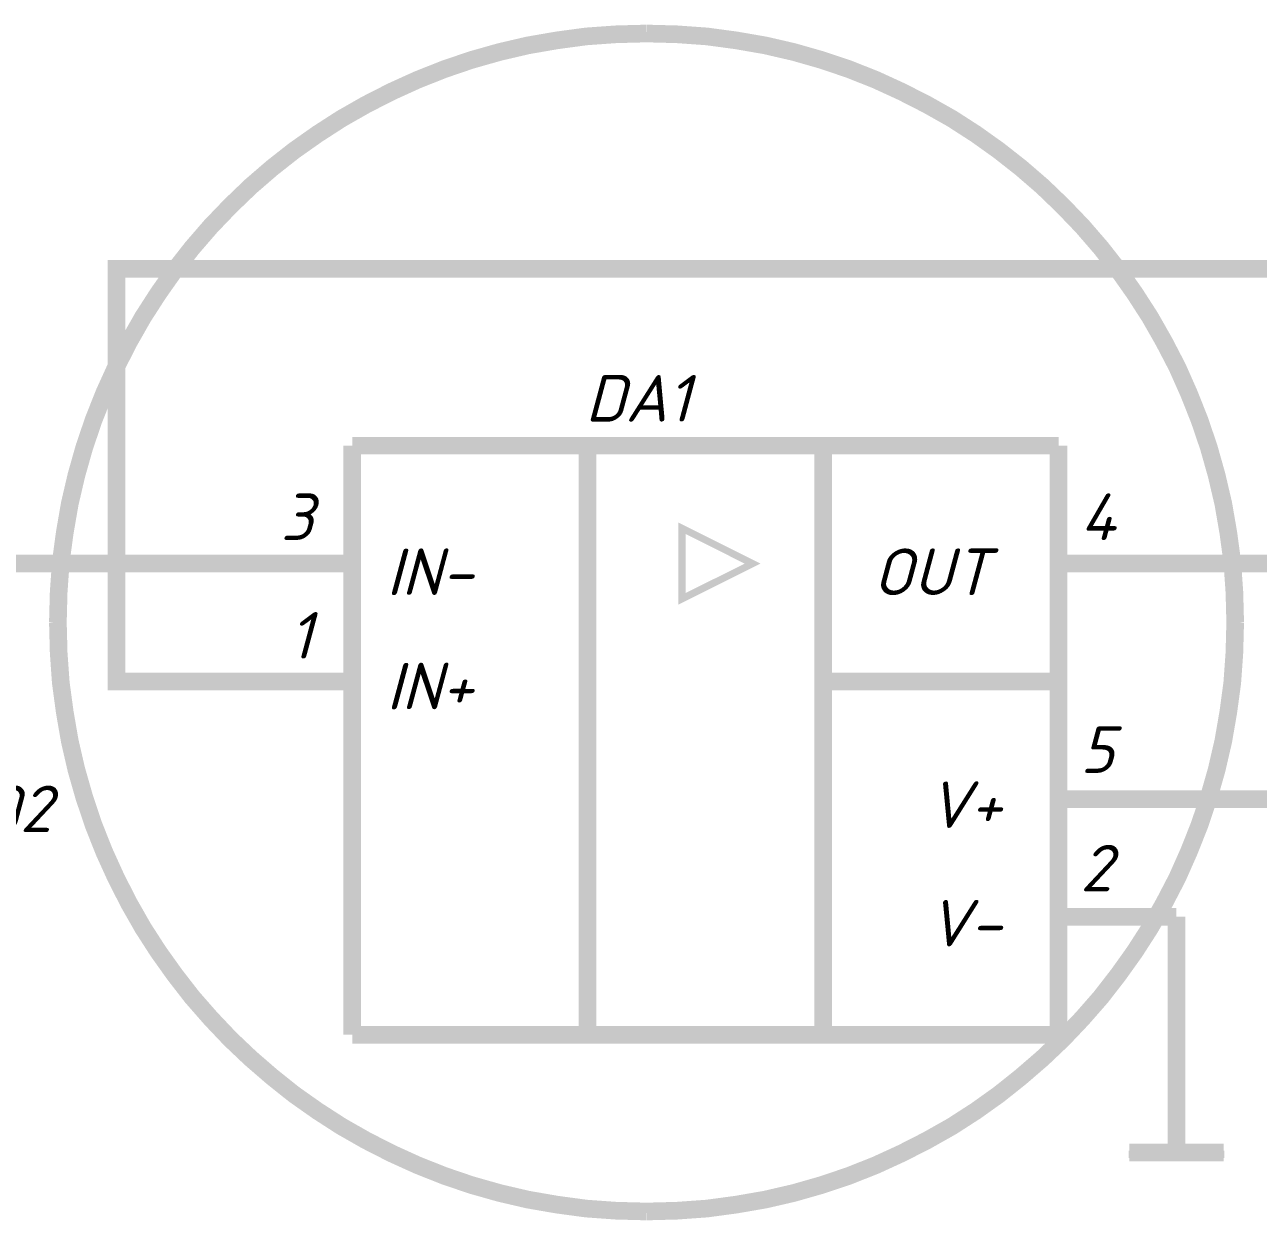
# Model space of a CAD drawing. Header units: inches. Extents: x 0 to 841, y 0 to 594.
# Drawn here: x 138.6 to 191, y 394.6 to 445.4 of the extents above; entities that cross this region are included whole.
import ezdxf

# ---------------------------------------------------------------- set-up
doc = ezdxf.new("R2010")
doc.units = ezdxf.units.IN
doc.layers.add('Sheet', color=255, linetype='Continuous')
doc.styles.get("Standard").update_dxf_attribs({"font": 'isocpeui.ttf'})

msp = doc.modelspace()

# ---------------------------------------------------------------- linework, layer by layer
at = {"layer": 'Sheet'}
for points in [[(140.024, 419.998, 0.749, 0.749, 0), (140.058, 421.289, 0.749, 0.749, 0), (140.148, 422.558, 0.749, 0.749, 0), (140.316, 423.804, 0.749, 0.749, 0), (140.53, 425.04, 0.749, 0.749, 0), (140.81, 426.241, 0.749, 0.749, 0), (141.147, 427.432, 0.749, 0.749, 0), (141.54, 428.588, 0.749, 0.749, 0), (141.989, 429.722, 0.749, 0.749, 0), (142.495, 430.834, 0.749, 0.749, 0), (143.045, 431.912, 0.749, 0.749, 0), (143.64, 432.957, 0.749, 0.749, 0), (144.291, 433.967, 0.749, 0.749, 0), (144.988, 434.955, 0.749, 0.749, 0), (145.729, 435.899, 0.749, 0.749, 0), (146.515, 436.808, 0.749, 0.749, 0), (147.346, 437.673, 0.749, 0.749, 0), (148.21, 438.504, 0.749, 0.749, 0), (149.12, 439.29, 0.749, 0.749, 0), (150.063, 440.031, 0.749, 0.749, 0), (151.051, 440.727, 0.749, 0.749, 0), (152.062, 441.379, 0.749, 0.749, 0), (153.106, 441.974, 0.749, 0.749, 0), (154.184, 442.524, 0.749, 0.749, 0), (155.296, 443.029, 0.749, 0.749, 0), (156.43, 443.479, 0.749, 0.749, 0), (157.586, 443.872, 0.749, 0.749, 0), (158.777, 444.209, 0.749, 0.749, 0), (159.978, 444.489, 0.749, 0.749, 0), (161.213, 444.703, 0.749, 0.749, 0), (162.46, 444.871, 0.749, 0.749, 0), (163.729, 444.961, 0.749, 0.749, 0), (165.02, 444.995, 0.749, 0.749, 0)], [(165.02, 444.995, 0.749, 0.749, 0), (163.729, 444.961, 0.749, 0.749, 0), (162.46, 444.871, 0.749, 0.749, 0), (161.213, 444.703, 0.749, 0.749, 0), (159.978, 444.489, 0.749, 0.749, 0), (158.777, 444.209, 0.749, 0.749, 0), (157.586, 443.872, 0.749, 0.749, 0), (156.43, 443.479, 0.749, 0.749, 0), (155.296, 443.029, 0.749, 0.749, 0), (154.184, 442.524, 0.749, 0.749, 0), (153.106, 441.974, 0.749, 0.749, 0), (152.062, 441.379, 0.749, 0.749, 0), (151.051, 440.727, 0.749, 0.749, 0), (150.063, 440.031, 0.749, 0.749, 0), (149.12, 439.29, 0.749, 0.749, 0), (148.21, 438.504, 0.749, 0.749, 0), (147.346, 437.673, 0.749, 0.749, 0), (146.515, 436.808, 0.749, 0.749, 0), (145.729, 435.899, 0.749, 0.749, 0), (144.988, 434.955, 0.749, 0.749, 0), (144.291, 433.967, 0.749, 0.749, 0), (143.64, 432.957, 0.749, 0.749, 0), (143.045, 431.912, 0.749, 0.749, 0), (142.495, 430.834, 0.749, 0.749, 0), (141.989, 429.722, 0.749, 0.749, 0), (141.54, 428.588, 0.749, 0.749, 0), (141.147, 427.432, 0.749, 0.749, 0), (140.81, 426.241, 0.749, 0.749, 0), (140.53, 425.04, 0.749, 0.749, 0), (140.316, 423.804, 0.749, 0.749, 0), (140.148, 422.558, 0.749, 0.749, 0), (140.058, 421.289, 0.749, 0.749, 0), (140.024, 419.998, 0.749, 0.749, 0)], [(165.02, 444.995, 0.749, 0.749, 0), (165.02, 444.995, 0.749, 0.749, 0)], [(165.02, 444.995, 0.749, 0.749, 0), (166.311, 444.961, 0.749, 0.749, 0), (167.58, 444.871, 0.749, 0.749, 0), (168.827, 444.703, 0.749, 0.749, 0), (170.062, 444.489, 0.749, 0.749, 0), (171.274, 444.209, 0.749, 0.749, 0), (172.454, 443.872, 0.749, 0.749, 0), (173.621, 443.479, 0.749, 0.749, 0), (174.755, 443.029, 0.749, 0.749, 0), (175.856, 442.524, 0.749, 0.749, 0), (176.934, 441.974, 0.749, 0.749, 0), (177.989, 441.379, 0.749, 0.749, 0), (179, 440.727, 0.749, 0.749, 0), (179.977, 440.031, 0.749, 0.749, 0), (180.92, 439.29, 0.749, 0.749, 0), (181.83, 438.504, 0.749, 0.749, 0), (182.694, 437.673, 0.749, 0.749, 0), (183.525, 436.808, 0.749, 0.749, 0), (184.311, 435.899, 0.749, 0.749, 0), (185.052, 434.955, 0.749, 0.749, 0), (185.749, 433.967, 0.749, 0.749, 0), (186.4, 432.957, 0.749, 0.749, 0), (186.995, 431.912, 0.749, 0.749, 0), (187.556, 430.834, 0.749, 0.749, 0), (188.05, 429.722, 0.749, 0.749, 0), (188.5, 428.588, 0.749, 0.749, 0), (188.893, 427.432, 0.749, 0.749, 0), (189.229, 426.241, 0.749, 0.749, 0), (189.51, 425.04, 0.749, 0.749, 0), (189.724, 423.804, 0.749, 0.749, 0), (189.892, 422.558, 0.749, 0.749, 0), (189.982, 421.289, 0.749, 0.749, 0), (190.016, 419.998, 0.749, 0.749, 0)], [(190.016, 419.998, 0.749, 0.749, 0), (189.982, 421.289, 0.749, 0.749, 0), (189.892, 422.558, 0.749, 0.749, 0), (189.724, 423.804, 0.749, 0.749, 0), (189.51, 425.04, 0.749, 0.749, 0), (189.229, 426.241, 0.749, 0.749, 0), (188.893, 427.432, 0.749, 0.749, 0), (188.5, 428.588, 0.749, 0.749, 0), (188.05, 429.722, 0.749, 0.749, 0), (187.556, 430.834, 0.749, 0.749, 0), (186.995, 431.912, 0.749, 0.749, 0), (186.4, 432.957, 0.749, 0.749, 0), (185.749, 433.967, 0.749, 0.749, 0), (185.052, 434.955, 0.749, 0.749, 0), (184.311, 435.899, 0.749, 0.749, 0), (183.525, 436.808, 0.749, 0.749, 0), (182.694, 437.673, 0.749, 0.749, 0), (181.83, 438.504, 0.749, 0.749, 0), (180.92, 439.29, 0.749, 0.749, 0), (179.977, 440.031, 0.749, 0.749, 0), (179, 440.727, 0.749, 0.749, 0), (177.989, 441.379, 0.749, 0.749, 0), (176.934, 441.974, 0.749, 0.749, 0), (175.856, 442.524, 0.749, 0.749, 0), (174.755, 443.029, 0.749, 0.749, 0), (173.621, 443.479, 0.749, 0.749, 0), (172.454, 443.872, 0.749, 0.749, 0), (171.274, 444.209, 0.749, 0.749, 0), (170.062, 444.489, 0.749, 0.749, 0), (168.827, 444.703, 0.749, 0.749, 0), (167.58, 444.871, 0.749, 0.749, 0), (166.311, 444.961, 0.749, 0.749, 0), (165.02, 444.995, 0.749, 0.749, 0)], [(147.525, 417.493, 0.749, 0.749, 0), (142.517, 417.493, 0.749, 0.749, 0), (142.517, 435, 0.749, 0.749, 0), (192.52, 435, 0.749, 0.749, 0), (192.52, 422.491, 0.749, 0.749, 0), (187.523, 422.491, 0.749, 0.749, 0)], [(152.522, 427.499, 0.749, 0.749, 0), (182.515, 427.499, 0.749, 0.749, 0)], [(152.522, 402.491, 0.749, 0.749, 0), (152.522, 427.499, 0.749, 0.749, 0)], [(162.516, 427.499, 0.749, 0.749, 0), (162.516, 402.491, 0.749, 0.749, 0)], [(172.521, 402.491, 0.749, 0.749, 0), (172.521, 427.499, 0.749, 0.749, 0)], [(182.515, 427.499, 0.749, 0.749, 0), (182.515, 402.491, 0.749, 0.749, 0)], [(147.525, 422.491, 0.749, 0.749, 0), (132.524, 422.491, 0.749, 0.749, 0)], [(147.525, 422.491, 0.749, 0.749, 0), (152.522, 422.491, 0.749, 0.749, 0)], [(182.515, 422.491, 0.749, 0.749, 0), (187.523, 422.491, 0.749, 0.749, 0)], [(152.522, 422.491, 0.3, 0.3, 0), (147.525, 422.491, 0.3, 0.3, 0)], [(182.515, 422.491, 0.3, 0.3, 0), (187.523, 422.491, 0.3, 0.3, 0)], [(165.02, 394.989, 0.749, 0.749, 0), (163.729, 395.023, 0.749, 0.749, 0), (162.46, 395.113, 0.749, 0.749, 0), (161.213, 395.281, 0.749, 0.749, 0), (159.978, 395.495, 0.749, 0.749, 0), (158.777, 395.775, 0.749, 0.749, 0), (157.586, 396.112, 0.749, 0.749, 0), (156.43, 396.505, 0.749, 0.749, 0), (155.296, 396.955, 0.749, 0.749, 0), (154.184, 397.46, 0.749, 0.749, 0), (153.106, 398.01, 0.749, 0.749, 0), (152.062, 398.605, 0.749, 0.749, 0), (151.051, 399.257, 0.749, 0.749, 0), (150.063, 399.953, 0.749, 0.749, 0), (149.12, 400.705, 0.749, 0.749, 0), (148.21, 401.491, 0.749, 0.749, 0), (147.346, 402.311, 0.749, 0.749, 0), (146.515, 403.187, 0.749, 0.749, 0), (145.729, 404.085, 0.749, 0.749, 0), (144.988, 405.04, 0.749, 0.749, 0), (144.291, 406.017, 0.749, 0.749, 0), (143.64, 407.027, 0.749, 0.749, 0), (143.045, 408.072, 0.749, 0.749, 0), (142.495, 409.15, 0.749, 0.749, 0), (141.989, 410.262, 0.749, 0.749, 0), (141.54, 411.396, 0.749, 0.749, 0), (141.147, 412.564, 0.749, 0.749, 0), (140.81, 413.743, 0.749, 0.749, 0), (140.53, 414.956, 0.749, 0.749, 0), (140.316, 416.191, 0.749, 0.749, 0), (140.148, 417.437, 0.749, 0.749, 0), (140.058, 418.706, 0.749, 0.749, 0), (140.024, 419.998, 0.749, 0.749, 0)], [(140.024, 419.998, 0.749, 0.749, 0), (140.024, 419.998, 0.749, 0.749, 0)], [(140.024, 419.998, 0.749, 0.749, 0), (140.058, 418.706, 0.749, 0.749, 0), (140.148, 417.437, 0.749, 0.749, 0), (140.316, 416.191, 0.749, 0.749, 0), (140.53, 414.956, 0.749, 0.749, 0), (140.81, 413.743, 0.749, 0.749, 0), (141.147, 412.564, 0.749, 0.749, 0), (141.54, 411.396, 0.749, 0.749, 0), (141.989, 410.262, 0.749, 0.749, 0), (142.495, 409.15, 0.749, 0.749, 0), (143.045, 408.072, 0.749, 0.749, 0), (143.64, 407.027, 0.749, 0.749, 0), (144.291, 406.017, 0.749, 0.749, 0), (144.988, 405.04, 0.749, 0.749, 0), (145.729, 404.085, 0.749, 0.749, 0), (146.515, 403.187, 0.749, 0.749, 0), (147.346, 402.311, 0.749, 0.749, 0), (148.21, 401.491, 0.749, 0.749, 0), (149.12, 400.705, 0.749, 0.749, 0), (150.063, 399.953, 0.749, 0.749, 0), (151.051, 399.257, 0.749, 0.749, 0), (152.062, 398.605, 0.749, 0.749, 0), (153.106, 398.01, 0.749, 0.749, 0), (154.184, 397.46, 0.749, 0.749, 0), (155.296, 396.955, 0.749, 0.749, 0), (156.43, 396.505, 0.749, 0.749, 0), (157.586, 396.112, 0.749, 0.749, 0), (158.777, 395.775, 0.749, 0.749, 0), (159.978, 395.495, 0.749, 0.749, 0), (161.213, 395.281, 0.749, 0.749, 0), (162.46, 395.113, 0.749, 0.749, 0), (163.729, 395.023, 0.749, 0.749, 0), (165.02, 394.989, 0.749, 0.749, 0)], [(190.016, 419.998, 0.749, 0.749, 0), (189.982, 418.706, 0.749, 0.749, 0), (189.892, 417.437, 0.749, 0.749, 0), (189.724, 416.191, 0.749, 0.749, 0), (189.51, 414.956, 0.749, 0.749, 0), (189.229, 413.743, 0.749, 0.749, 0), (188.893, 412.564, 0.749, 0.749, 0), (188.5, 411.396, 0.749, 0.749, 0), (188.05, 410.262, 0.749, 0.749, 0), (187.556, 409.15, 0.749, 0.749, 0), (186.995, 408.072, 0.749, 0.749, 0), (186.4, 407.027, 0.749, 0.749, 0), (185.749, 406.017, 0.749, 0.749, 0), (185.052, 405.04, 0.749, 0.749, 0), (184.311, 404.085, 0.749, 0.749, 0), (183.525, 403.187, 0.749, 0.749, 0), (182.694, 402.311, 0.749, 0.749, 0), (181.83, 401.491, 0.749, 0.749, 0), (180.92, 400.705, 0.749, 0.749, 0), (179.977, 399.953, 0.749, 0.749, 0), (179, 399.257, 0.749, 0.749, 0), (177.989, 398.605, 0.749, 0.749, 0), (176.934, 398.01, 0.749, 0.749, 0), (175.856, 397.46, 0.749, 0.749, 0), (174.755, 396.955, 0.749, 0.749, 0), (173.621, 396.505, 0.749, 0.749, 0), (172.454, 396.112, 0.749, 0.749, 0), (171.274, 395.775, 0.749, 0.749, 0), (170.062, 395.495, 0.749, 0.749, 0), (168.827, 395.281, 0.749, 0.749, 0), (167.58, 395.113, 0.749, 0.749, 0), (166.311, 395.023, 0.749, 0.749, 0), (165.02, 394.989, 0.749, 0.749, 0)], [(165.02, 394.989, 0.749, 0.749, 0), (166.311, 395.023, 0.749, 0.749, 0), (167.58, 395.113, 0.749, 0.749, 0), (168.827, 395.281, 0.749, 0.749, 0), (170.062, 395.495, 0.749, 0.749, 0), (171.274, 395.775, 0.749, 0.749, 0), (172.454, 396.112, 0.749, 0.749, 0), (173.621, 396.505, 0.749, 0.749, 0), (174.755, 396.955, 0.749, 0.749, 0), (175.856, 397.46, 0.749, 0.749, 0), (176.934, 398.01, 0.749, 0.749, 0), (177.989, 398.605, 0.749, 0.749, 0), (179, 399.257, 0.749, 0.749, 0), (179.977, 399.953, 0.749, 0.749, 0), (180.92, 400.705, 0.749, 0.749, 0), (181.83, 401.491, 0.749, 0.749, 0), (182.694, 402.311, 0.749, 0.749, 0), (183.525, 403.187, 0.749, 0.749, 0), (184.311, 404.085, 0.749, 0.749, 0), (185.052, 405.04, 0.749, 0.749, 0), (185.749, 406.017, 0.749, 0.749, 0), (186.4, 407.027, 0.749, 0.749, 0), (186.995, 408.072, 0.749, 0.749, 0), (187.556, 409.15, 0.749, 0.749, 0), (188.05, 410.262, 0.749, 0.749, 0), (188.5, 411.396, 0.749, 0.749, 0), (188.893, 412.564, 0.749, 0.749, 0), (189.229, 413.743, 0.749, 0.749, 0), (189.51, 414.956, 0.749, 0.749, 0), (189.724, 416.191, 0.749, 0.749, 0), (189.892, 417.437, 0.749, 0.749, 0), (189.982, 418.706, 0.749, 0.749, 0), (190.016, 419.998, 0.749, 0.749, 0)], [(190.016, 419.998, 0.749, 0.749, 0), (190.016, 419.998, 0.749, 0.749, 0), (190.016, 419.998, 0.749, 0.749, 0), (190.016, 419.998, 0.749, 0.749, 0), (190.016, 419.998, 0.749, 0.749, 0), (190.016, 419.998, 0.749, 0.749, 0), (190.016, 419.998, 0.749, 0.749, 0), (190.016, 419.998, 0.749, 0.749, 0), (190.016, 419.998, 0.749, 0.749, 0), (190.016, 419.998, 0.749, 0.749, 0), (190.016, 419.998, 0.749, 0.749, 0), (190.016, 419.998, 0.749, 0.749, 0), (190.016, 419.998, 0.749, 0.749, 0), (190.016, 419.998, 0.749, 0.749, 0), (190.016, 419.998, 0.749, 0.749, 0), (190.016, 419.998, 0.749, 0.749, 0), (190.016, 419.998, 0.749, 0.749, 0), (190.016, 419.998, 0.749, 0.749, 0), (190.016, 419.998, 0.749, 0.749, 0), (190.016, 419.998, 0.749, 0.749, 0), (190.016, 419.998, 0.749, 0.749, 0), (190.016, 419.998, 0.749, 0.749, 0), (190.016, 419.998, 0.749, 0.749, 0), (190.016, 419.998, 0.749, 0.749, 0), (190.016, 419.998, 0.749, 0.749, 0), (190.016, 419.998, 0.749, 0.749, 0), (190.016, 419.998, 0.749, 0.749, 0), (190.016, 419.998, 0.749, 0.749, 0), (190.016, 419.998, 0.749, 0.749, 0), (190.016, 419.998, 0.749, 0.749, 0), (190.016, 419.998, 0.749, 0.749, 0), (190.016, 419.998, 0.749, 0.749, 0), (190.016, 419.998, 0.749, 0.749, 0)], [(190.016, 419.998, 0.749, 0.749, 0), (190.016, 419.998, 0.749, 0.749, 0)], [(147.525, 417.493, 0.749, 0.749, 0), (152.522, 417.493, 0.749, 0.749, 0)], [(152.522, 417.493, 0.3, 0.3, 0), (147.525, 417.493, 0.3, 0.3, 0)], [(182.515, 417.493, 0.749, 0.749, 0), (172.521, 417.493, 0.749, 0.749, 0)], [(182.515, 412.496, 0.749, 0.749, 0), (187.523, 412.496, 0.749, 0.749, 0)], [(187.523, 412.496, 0.749, 0.749, 0), (197.516, 412.496, 0.749, 0.749, 0), (202.513, 412.496, 0.749, 0.749, 0)], [(182.515, 412.496, 0.3, 0.3, 0), (187.523, 412.496, 0.3, 0.3, 0)], [(182.515, 407.499, 0.749, 0.749, 0), (187.523, 407.499, 0.749, 0.749, 0)], [(182.515, 407.499, 0.3, 0.3, 0), (187.523, 407.499, 0.3, 0.3, 0)], [(187.523, 402.491, 0.749, 0.749, 0), (187.523, 407.499, 0.749, 0.749, 0)], [(182.515, 402.491, 0.749, 0.749, 0), (152.522, 402.491, 0.749, 0.749, 0)], [(187.523, 402.491, 0.749, 0.749, 0), (187.523, 397.494, 0.749, 0.749, 0)], [(187.523, 402.491, 0.3, 0.3, 0), (187.523, 397.415, 0.3, 0.3, 0)], [(185.524, 397.494, 0.749, 0.749, 0), (189.521, 397.494, 0.749, 0.749, 0)], [(185.49, 397.415, 0.3, 0.3, 0), (189.555, 397.415, 0.3, 0.3, 0)], [(165.02, 394.989, 0.749, 0.749, 0), (165.02, 394.989, 0.749, 0.749, 0)]]:
    msp.add_lwpolyline(points, format="xyseb", dxfattribs=at)
msp.add_lwpolyline([(166.525, 423.995, 0.3, 0.3, 0), (166.525, 420.997, 0.3, 0.3, 0), (169.523, 422.491, 0.3, 0.3, 0), (166.525, 423.995, 0.3, 0.3, 0)], format="xyseb", close=True, dxfattribs=at)

# ---------------------------------------------------------------- texts
for s, height, p in [('DA1', 1.9764, (162.415, 428.521)), ('3', 1.976, (149.479, 423.49)), ('4', 1.976, (183.435, 423.49)), ('IN-', 1.9764, (153.971, 421.154)), ('OUT', 1.9764, (174.632, 421.154)), ('1', 1.976, (149.838, 418.459)), ('IN+', 1.9764, (153.971, 416.303)), ('5', 1.976, (183.435, 413.608)), ('VD2', 1.9764, (134.927, 411.093)), ('V+', 1.9764, (176.968, 411.272)), ('2', 1.976, (183.435, 408.577)), ('V-', 1.9764, (176.968, 406.241))]:
    msp.add_text(s, height=height, dxfattribs=at).set_placement(p)

doc.saveas('drawing.dxf')
